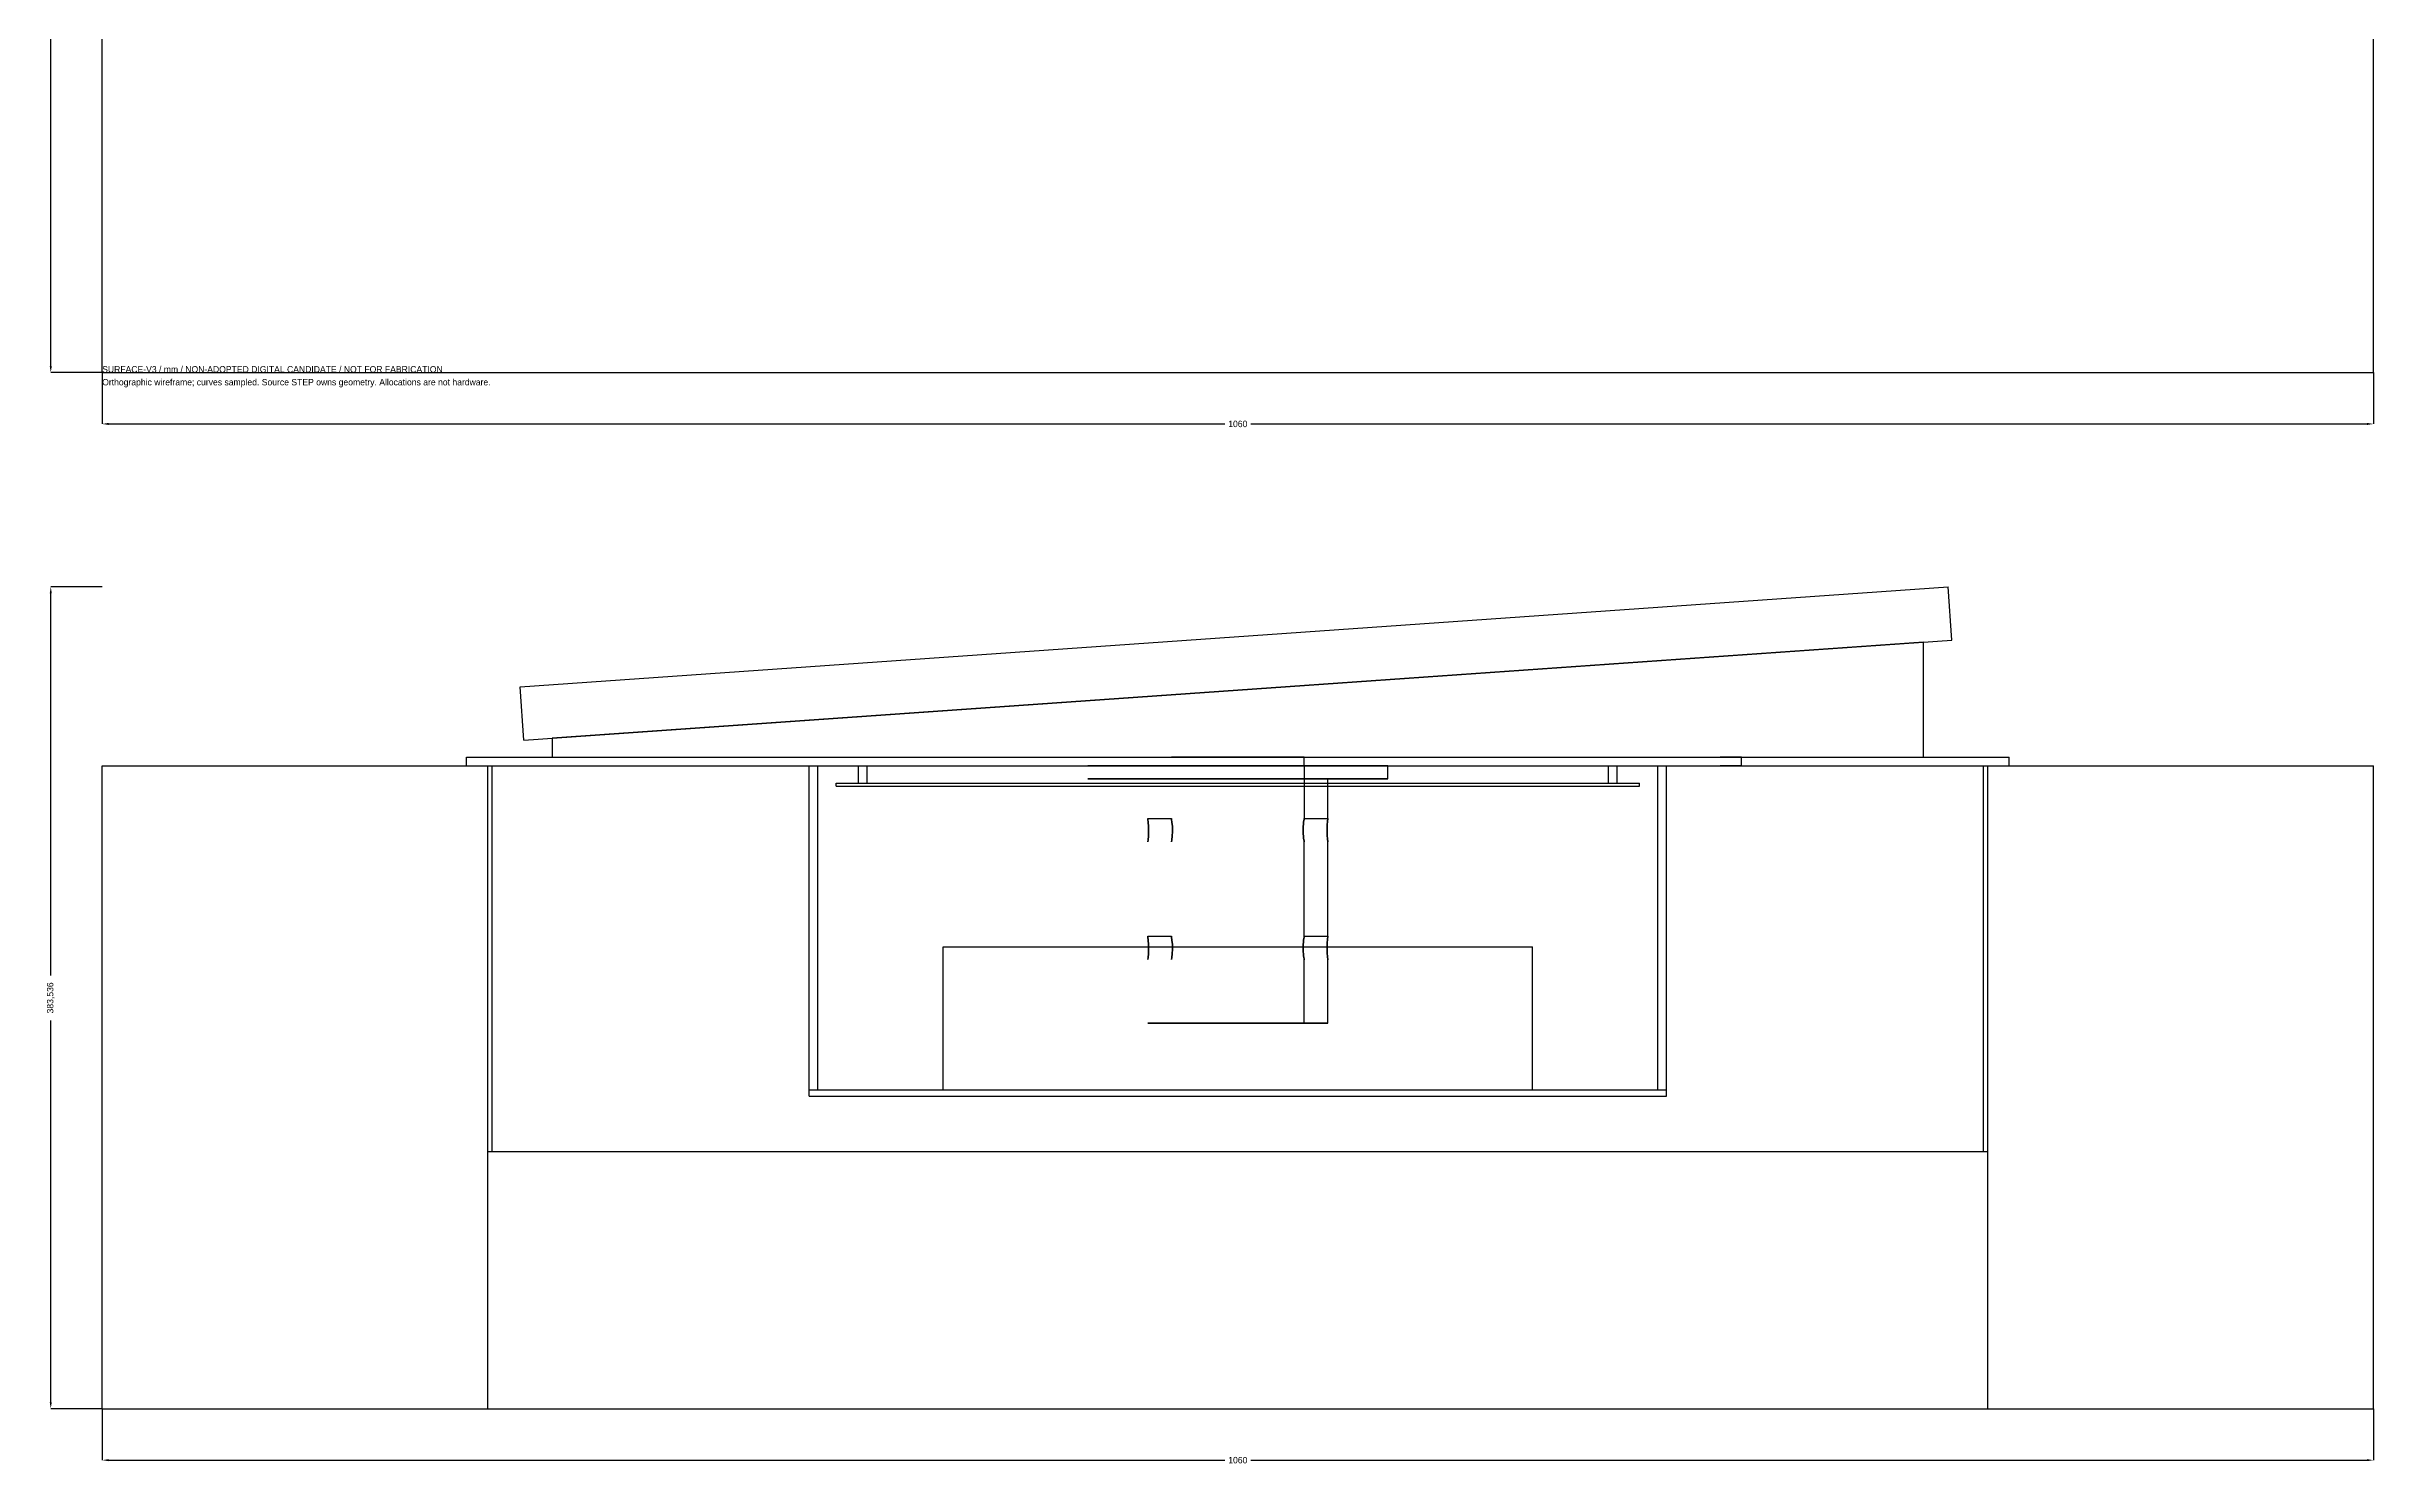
# Model space of a CAD drawing. Header units: millimetres. Extents: x -26 to 2440, y -510 to 1280.
# Drawn here: x -26 to 1060, y -510 to 152 of the extents above; entities that cross this region are included whole.
import ezdxf

# ---------------------------------------------------------------- set-up
doc = ezdxf.new("R2010")
doc.units = ezdxf.units.MM
for name, color, linetype in [('DIMENSIONS', 7, 'Continuous'), ('NOTES', 7, 'Continuous'), ('XY', 7, 'Continuous'), ('XZ', 7, 'Continuous')]:
    doc.layers.add(name, color=color, linetype=linetype)
doc.dimstyles.get("Standard").update_dxf_attribs({"dimtxt": 2.5, "dimasz": 2.5, "dimexe": 1.25, "dimexo": 0.625, "dimtad": 1, "dimcen": 2.5, "dimazin": 3, "dimtfac": 1, "dimtmove": 0, "dimatfit": 3})

# ---------------------------------------------------------------- blocks, each defined once
blk = doc.blocks.new('_CLOSEDFILLED')
at = {"color": 0, "linetype": 'BYBLOCK'}
blk.add_solid([(-1, 0.16), (0, 0), (-1, -0.16)], dxfattribs=at)
blk = doc.blocks.new('*D1')
for p, q in [((0, 0), (0, -24)), ((1060, 0), (1060, -24)), ((3, -24), (524, -24)), ((536, -24), (1057, -24))]:
    blk.add_line(p, q)
at = {"layer": 'Defpoints'}
for p in [(0, 0), (1060, 0), (0, -24)]:
    blk.add_point(p, dxfattribs=at)
at = {"layer": 'DIMENSIONS', "xscale": 3, "yscale": 3, "rotation": 180}
blk.add_blockref('_CLOSEDFILLED', (0, -24), dxfattribs=at)
at = {"layer": 'DIMENSIONS', "xscale": 3, "yscale": 3}
blk.add_blockref('_CLOSEDFILLED', (1060, -24), dxfattribs=at)
at = {"layer": 'DIMENSIONS', "insert": (530, -24), "char_height": 3, "attachment_point": 5}
blk.add_mtext('1060', dxfattribs=at)
blk = doc.blocks.new('*D2')
for p, q in [((0, 1280), (-24, 1280)), ((-24, 646), (-24, 1277)), ((-24, 3), (-24, 634)), ((0, 0), (-24, 0))]:
    blk.add_line(p, q)
at = {"layer": 'Defpoints'}
for p in [(0, 1280), (-24, 0), (0, 0)]:
    blk.add_point(p, dxfattribs=at)
at = {"layer": 'DIMENSIONS', "xscale": 3, "yscale": 3}
for p, rotation in [((-24, 1280), 90), ((-24, 0), 270)]:
    blk.add_blockref('_CLOSEDFILLED', p, dxfattribs=dict(at, rotation=rotation))
at = {"layer": 'DIMENSIONS', "insert": (-24, 640), "char_height": 3, "attachment_point": 5, "rotation": 90}
blk.add_mtext('1280', dxfattribs=at)
blk = doc.blocks.new('*D3')
for p, q in [((0, -483.5), (0, -507.5)), ((1060, -483.5), (1060, -507.5)), ((3, -507.5), (524, -507.5)), ((536, -507.5), (1057, -507.5))]:
    blk.add_line(p, q)
at = {"layer": 'Defpoints'}
for p in [(0, -483.5), (1060, -483.5), (0, -507.5)]:
    blk.add_point(p, dxfattribs=at)
at = {"layer": 'DIMENSIONS', "xscale": 3, "yscale": 3, "rotation": 180}
blk.add_blockref('_CLOSEDFILLED', (0, -507.5), dxfattribs=at)
at = {"layer": 'DIMENSIONS', "xscale": 3, "yscale": 3}
blk.add_blockref('_CLOSEDFILLED', (1060, -507.5), dxfattribs=at)
at = {"layer": 'DIMENSIONS', "insert": (530, -507.5), "char_height": 3, "attachment_point": 5}
blk.add_mtext('1060', dxfattribs=at)
blk = doc.blocks.new('*D4')
for p, q in [((0, -100), (-24, -100)), ((-24, -281.3), (-24, -103)), ((-24, -480.5), (-24, -302.3)), ((0, -483.5), (-24, -483.5))]:
    blk.add_line(p, q)
at = {"layer": 'Defpoints'}
for p in [(0, -100), (-24, -483.5), (0, -483.5)]:
    blk.add_point(p, dxfattribs=at)
at = {"layer": 'DIMENSIONS', "xscale": 3, "yscale": 3}
for p, rotation in [((-24, -100), 90), ((-24, -483.5), 270)]:
    blk.add_blockref('_CLOSEDFILLED', p, dxfattribs=dict(at, rotation=rotation))
at = {"layer": 'DIMENSIONS', "insert": (-24, -291.8), "char_height": 3, "attachment_point": 5, "rotation": 90}
blk.add_mtext('383,536', dxfattribs=at)

msp = doc.modelspace()

# ---------------------------------------------------------------- linework, layer by layer
at = {"layer": 'XY'}
for points in [[(0, 0), (0, 1280)], [(0, 0), (0, 1280)], [(1060, 0), (1060, 1280)], [(1060, 0), (1060, 1280)], [(0, 0), (1060, 0)], [(0, 0), (1060, 0)]]:
    msp.add_lwpolyline(points, dxfattribs=at)
at = {"layer": 'XZ'}
for points in [[(195.0697, -146.5973), (861.4425, -100)], [(195.0697, -146.5973), (861.4425, -100)], [(195.0697, -146.5973), (861.4425, -100)], [(195.0697, -146.5973), (861.4425, -100)], [(863.1864, -124.9391), (861.4425, -100)], [(863.1864, -124.9391), (861.4425, -100)], [(863.1864, -124.9391), (861.4425, -100)], [(863.1864, -124.9391), (861.4425, -100)], [(196.8136, -171.5364), (863.1864, -124.9391)], [(196.8136, -171.5364), (863.1864, -124.9391)], [(196.8136, -171.5364), (863.1864, -124.9391)], [(196.8136, -171.5364), (863.1864, -124.9391)], [(850, -125.8612), (210, -170.6143)], [(850, -125.8612), (210, -170.6143)], [(850, -125.8612), (210, -170.6143)], [(850, -125.8612), (210, -170.6143)], [(850, -125.8612), (210, -170.6143)], [(850, -125.8612), (210, -170.6143)], [(850, -125.8612), (210, -170.6143)], [(850, -125.8612), (210, -170.6143)], [(850, -179.5364), (850, -125.8612)], [(850, -179.5364), (850, -125.8612)], [(850, -179.5364), (850, -125.8612)], [(850, -179.5364), (850, -125.8612)], [(850, -179.5364), (850, -125.8612)], [(850, -179.5364), (850, -125.8612)], [(850, -179.5364), (850, -125.8612)], [(850, -179.5364), (850, -125.8612)], [(196.8136, -171.5364), (195.0697, -146.5973)], [(196.8136, -171.5364), (195.0697, -146.5973)], [(196.8136, -171.5364), (195.0697, -146.5973)], [(196.8136, -171.5364), (195.0697, -146.5973)], [(210, -170.6143), (210, -179.5364)], [(210, -170.6143), (210, -179.5364)], [(210, -170.6143), (210, -179.5364)], [(210, -170.6143), (210, -179.5364)], [(210, -170.6143), (210, -179.5364)], [(210, -170.6143), (210, -179.5364)], [(210, -170.6143), (210, -179.5364)], [(210, -170.6143), (210, -179.5364)], [(0, -483.5364), (0, -183.5364)], [(0, -483.5364), (0, -183.5364)], [(0, -183.5364), (1060, -183.5364)], [(0, -183.5364), (1060, -183.5364)], [(170, -183.5364), (170, -179.5364)], [(170, -183.5364), (170, -179.5364)], [(170, -179.5364), (890, -179.5364)], [(170, -179.5364), (890, -179.5364)], [(170, -183.5364), (890, -183.5364)], [(170, -183.5364), (890, -183.5364)], [(180, -363.5364), (180, -183.5364)], [(180, -363.5364), (180, -183.5364)], [(180, -183.5364), (880, -183.5364)], [(180, -183.5364), (880, -183.5364)], [(180, -183.5364), (880, -183.5364)], [(180, -183.5364), (880, -183.5364)], [(180, -483.5364), (180, -183.5364)], [(180, -483.5364), (180, -183.5364)], [(182, -183.5364), (878, -183.5364)], [(182, -183.5364), (878, -183.5364)], [(182, -363.5364), (182, -183.5364)], [(182, -363.5364), (182, -183.5364)], [(210, -179.5364), (850, -179.5364)], [(210, -179.5364), (850, -179.5364)], [(210, -179.5364), (850, -179.5364)], [(210, -179.5364), (850, -179.5364)], [(210, -179.5364), (850, -179.5364)], [(210, -179.5364), (850, -179.5364)], [(210, -179.5364), (850, -179.5364)], [(210, -179.5364), (850, -179.5364)], [(330, -334.6364), (330, -183.5364)], [(330, -334.6364), (330, -183.5364)], [(330, -183.5364), (334, -183.5364)], [(330, -183.5364), (334, -183.5364)], [(334, -334.6364), (334, -183.5364)], [(334, -334.6364), (334, -183.5364)], [(353, -191.5364), (353, -183.5364)], [(353, -191.5364), (353, -183.5364)], [(353, -183.5364), (357, -183.5364)], [(353, -183.5364), (357, -183.5364)], [(357, -191.5364), (357, -183.5364)], [(357, -191.5364), (357, -183.5364)], [(600, -183.5364), (599.8858, -183.5364), (599.5437, -183.5364), (598.9748, -183.5364), (598.1808, -183.5364), (597.1645, -183.5364), (595.9291, -183.5364), (594.4787, -183.5364), (592.8179, -183.5364), (590.9522, -183.5364), (588.8877, -183.5364), (586.6312, -183.5364), (584.1899, -183.5364), (581.5719, -183.5364), (578.7856, -183.5364), (575.8403, -183.5364), (572.7454, -183.5364), (569.511, -183.5364), (566.1478, -183.5364), (562.6667, -183.5364), (559.0791, -183.5364), (555.3965, -183.5364), (551.6312, -183.5364), (547.7953, -183.5364), (543.9013, -183.5364), (539.962, -183.5364), (535.9903, -183.5364), (531.9989, -183.5364), (528.0011, -183.5364), (524.0097, -183.5364), (520.038, -183.5364), (516.0987, -183.5364), (512.2047, -183.5364), (508.3688, -183.5364), (504.6035, -183.5364), (500.9209, -183.5364), (497.3333, -183.5364), (493.8522, -183.5364), (490.489, -183.5364), (487.2546, -183.5364), (484.1597, -183.5364), (481.2144, -183.5364), (478.4281, -183.5364), (475.8101, -183.5364), (473.3688, -183.5364), (471.1123, -183.5364), (469.0478, -183.5364), (467.1821, -183.5364), (465.5213, -183.5364), (464.0709, -183.5364), (462.8355, -183.5364), (461.8192, -183.5364), (461.0252, -183.5364), (460.4563, -183.5364), (460.1142, -183.5364), (460, -183.5364), (460.1142, -183.5364), (460.4563, -183.5364), (461.0252, -183.5364), (461.8192, -183.5364), (462.8355, -183.5364), (464.0709, -183.5364), (465.5213, -183.5364), (467.1821, -183.5364), (469.0478, -183.5364), (471.1123, -183.5364), (473.3688, -183.5364), (475.8101, -183.5364), (478.4281, -183.5364), (481.2144, -183.5364), (484.1597, -183.5364), (487.2546, -183.5364), (490.489, -183.5364), (493.8522, -183.5364), (497.3333, -183.5364), (500.9209, -183.5364), (504.6035, -183.5364), (508.3688, -183.5364), (512.2047, -183.5364), (516.0987, -183.5364), (520.038, -183.5364), (524.0097, -183.5364), (528.0011, -183.5364), (531.9989, -183.5364), (535.9903, -183.5364), (539.962, -183.5364), (543.9013, -183.5364), (547.7953, -183.5364), (551.6312, -183.5364), (555.3965, -183.5364), (559.0791, -183.5364), (562.6667, -183.5364), (566.1478, -183.5364), (569.511, -183.5364), (572.7454, -183.5364), (575.8403, -183.5364), (578.7856, -183.5364), (581.5719, -183.5364), (584.1899, -183.5364), (586.6312, -183.5364), (588.8877, -183.5364), (590.9522, -183.5364), (592.8179, -183.5364), (594.4787, -183.5364), (595.9291, -183.5364), (597.1645, -183.5364), (598.1808, -183.5364), (598.9748, -183.5364), (599.5437, -183.5364), (599.8858, -183.5364), (600, -183.5364)], [(561, -179.5364), (560.7455, -179.5364), (559.9861, -179.5364), (558.7344, -179.5364), (557.0109, -179.5364), (554.8438, -179.5364), (552.2688, -179.5364), (549.3282, -179.5364), (546.0702, -179.5364), (542.5483, -179.5364), (538.8204, -179.5364), (534.9476, -179.5364), (530.9936, -179.5364), (527.0233, -179.5364), (523.1019, -179.5364), (519.2937, -179.5364), (515.6613, -179.5364), (512.2644, -179.5364), (509.1587, -179.5364), (506.3952, -179.5364), (504.0193, -179.5364), (502.07, -179.5364), (500.5793, -179.5364), (499.5717, -179.5364), (499.0637, -179.5364), (499.0637, -179.5364), (499.5717, -179.5364), (500.5793, -179.5364), (502.07, -179.5364), (504.0193, -179.5364), (506.3952, -179.5364), (509.1587, -179.5364), (512.2644, -179.5364), (515.6613, -179.5364), (519.2937, -179.5364), (523.1019, -179.5364), (527.0233, -179.5364), (530.9936, -179.5364), (534.9476, -179.5364), (538.8204, -179.5364), (542.5483, -179.5364), (546.0702, -179.5364), (549.3282, -179.5364), (552.2688, -179.5364), (554.8438, -179.5364), (557.0109, -179.5364), (558.7344, -179.5364), (559.9861, -179.5364), (560.7455, -179.5364), (561, -179.5364)], [(561, -183.5364), (560.7455, -183.5364), (559.9861, -183.5364), (558.7344, -183.5364), (557.0109, -183.5364), (554.8438, -183.5364), (552.2688, -183.5364), (549.3282, -183.5364), (546.0702, -183.5364), (542.5483, -183.5364), (538.8204, -183.5364), (534.9476, -183.5364), (530.9936, -183.5364), (527.0233, -183.5364), (523.1019, -183.5364), (519.2937, -183.5364), (515.6613, -183.5364), (512.2644, -183.5364), (509.1587, -183.5364), (506.3952, -183.5364), (504.0193, -183.5364), (502.07, -183.5364), (500.5793, -183.5364), (499.5717, -183.5364), (499.0637, -183.5364), (499.0637, -183.5364), (499.5717, -183.5364), (500.5793, -183.5364), (502.07, -183.5364), (504.0193, -183.5364), (506.3952, -183.5364), (509.1587, -183.5364), (512.2644, -183.5364), (515.6613, -183.5364), (519.2937, -183.5364), (523.1019, -183.5364), (527.0233, -183.5364), (530.9936, -183.5364), (534.9476, -183.5364), (538.8204, -183.5364), (542.5483, -183.5364), (546.0702, -183.5364), (549.3282, -183.5364), (552.2688, -183.5364), (554.8438, -183.5364), (557.0109, -183.5364), (558.7344, -183.5364), (559.9861, -183.5364), (560.7455, -183.5364), (561, -183.5364)], [(561, -183.5364), (560.7455, -183.5364), (559.9861, -183.5364), (558.7344, -183.5364), (557.0109, -183.5364), (554.8438, -183.5364), (552.2688, -183.5364), (549.3282, -183.5364), (546.0702, -183.5364), (542.5483, -183.5364), (538.8204, -183.5364), (534.9476, -183.5364), (530.9936, -183.5364), (527.0233, -183.5364), (523.1019, -183.5364), (519.2937, -183.5364), (515.6613, -183.5364), (512.2644, -183.5364), (509.1587, -183.5364), (506.3952, -183.5364), (504.0193, -183.5364), (502.07, -183.5364), (500.5793, -183.5364), (499.5717, -183.5364), (499.0637, -183.5364), (499.0637, -183.5364), (499.5717, -183.5364), (500.5793, -183.5364), (502.07, -183.5364), (504.0193, -183.5364), (506.3952, -183.5364), (509.1587, -183.5364), (512.2644, -183.5364), (515.6613, -183.5364), (519.2937, -183.5364), (523.1019, -183.5364), (527.0233, -183.5364), (530.9936, -183.5364), (534.9476, -183.5364), (538.8204, -183.5364), (542.5483, -183.5364), (546.0702, -183.5364), (549.3282, -183.5364), (552.2688, -183.5364), (554.8438, -183.5364), (557.0109, -183.5364), (558.7344, -183.5364), (559.9861, -183.5364), (560.7455, -183.5364), (561, -183.5364)], [(561, -183.5364), (561, -179.5364)], [(561, -183.5364), (561, -208.0364)], [(600, -189.5364), (600, -183.5364)], [(703, -191.5364), (703, -183.5364)], [(703, -191.5364), (703, -183.5364)], [(703, -183.5364), (707, -183.5364)], [(703, -183.5364), (707, -183.5364)], [(707, -191.5364), (707, -183.5364)], [(707, -191.5364), (707, -183.5364)], [(726, -183.5364), (730, -183.5364)], [(726, -334.6364), (726, -183.5364)], [(726, -334.6364), (726, -183.5364)], [(726, -183.5364), (730, -183.5364)], [(730, -334.6364), (730, -183.5364)], [(730, -334.6364), (730, -183.5364)], [(765, -179.5364), (764.5677, -179.5364), (763.3457, -179.5364), (761.5451, -179.5364), (759.4774, -179.5364), (757.5, -179.5364), (755.9549, -179.5364), (755.1093, -179.5364), (755.1093, -179.5364), (755.9549, -179.5364), (757.5, -179.5364), (759.4774, -179.5364), (761.5451, -179.5364), (763.3457, -179.5364), (764.5677, -179.5364), (765, -179.5364)], [(765, -179.5364), (764.5677, -179.5364), (763.3457, -179.5364), (761.5451, -179.5364), (759.4774, -179.5364), (757.5, -179.5364), (755.9549, -179.5364), (755.1093, -179.5364), (755.1093, -179.5364), (755.9549, -179.5364), (757.5, -179.5364), (759.4774, -179.5364), (761.5451, -179.5364), (763.3457, -179.5364), (764.5677, -179.5364), (765, -179.5364)], [(765, -183.5364), (764.5677, -183.5364), (763.3457, -183.5364), (761.5451, -183.5364), (759.4774, -183.5364), (757.5, -183.5364), (755.9549, -183.5364), (755.1093, -183.5364), (755.1093, -183.5364), (755.9549, -183.5364), (757.5, -183.5364), (759.4774, -183.5364), (761.5451, -183.5364), (763.3457, -183.5364), (764.5677, -183.5364), (765, -183.5364)], [(765, -183.5364), (764.5677, -183.5364), (763.3457, -183.5364), (761.5451, -183.5364), (759.4774, -183.5364), (757.5, -183.5364), (755.9549, -183.5364), (755.1093, -183.5364), (755.1093, -183.5364), (755.9549, -183.5364), (757.5, -183.5364), (759.4774, -183.5364), (761.5451, -183.5364), (763.3457, -183.5364), (764.5677, -183.5364), (765, -183.5364)], [(765, -183.5364), (765, -179.5364)], [(765, -183.5364), (765, -179.5364)], [(878, -363.5364), (878, -183.5364)], [(878, -363.5364), (878, -183.5364)], [(880, -363.5364), (880, -183.5364)], [(880, -363.5364), (880, -183.5364)], [(880, -483.5364), (880, -183.5364)], [(880, -483.5364), (880, -183.5364)], [(890, -183.5364), (890, -179.5364)], [(890, -183.5364), (890, -179.5364)], [(1060, -483.5364), (1060, -183.5364)], [(1060, -483.5364), (1060, -183.5364)], [(342.5, -193.0364), (342.5, -191.5364)], [(342.5, -193.0364), (342.5, -191.5364)], [(342.5, -191.5364), (717.5, -191.5364)], [(342.5, -191.5364), (717.5, -191.5364)], [(342.5, -193.0364), (717.5, -193.0364)], [(342.5, -193.0364), (717.5, -193.0364)], [(353, -191.5364), (357, -191.5364)], [(353, -191.5364), (357, -191.5364)], [(600, -189.5364), (599.8858, -189.5364), (599.5437, -189.5364), (598.9748, -189.5364), (598.1808, -189.5364), (597.1645, -189.5364), (595.9291, -189.5364), (594.4787, -189.5364), (592.8179, -189.5364), (590.9522, -189.5364), (588.8877, -189.5364), (586.6312, -189.5364), (584.1899, -189.5364), (581.5719, -189.5364), (578.7856, -189.5364), (575.8403, -189.5364), (572.7454, -189.5364), (569.511, -189.5364), (566.1478, -189.5364), (562.6667, -189.5364), (559.0791, -189.5364), (555.3965, -189.5364), (551.6312, -189.5364), (547.7953, -189.5364), (543.9013, -189.5364), (539.962, -189.5364), (535.9903, -189.5364), (531.9989, -189.5364), (528.0011, -189.5364), (524.0097, -189.5364), (520.038, -189.5364), (516.0987, -189.5364), (512.2047, -189.5364), (508.3688, -189.5364), (504.6035, -189.5364), (500.9209, -189.5364), (497.3333, -189.5364), (493.8522, -189.5364), (490.489, -189.5364), (487.2546, -189.5364), (484.1597, -189.5364), (481.2144, -189.5364), (478.4281, -189.5364), (475.8101, -189.5364), (473.3688, -189.5364), (471.1123, -189.5364), (469.0478, -189.5364), (467.1821, -189.5364), (465.5213, -189.5364), (464.0709, -189.5364), (462.8355, -189.5364), (461.8192, -189.5364), (461.0252, -189.5364), (460.4563, -189.5364), (460.1142, -189.5364), (460, -189.5364), (460.1142, -189.5364), (460.4563, -189.5364), (461.0252, -189.5364), (461.8192, -189.5364), (462.8355, -189.5364), (464.0709, -189.5364), (465.5213, -189.5364), (467.1821, -189.5364), (469.0478, -189.5364), (471.1123, -189.5364), (473.3688, -189.5364), (475.8101, -189.5364), (478.4281, -189.5364), (481.2144, -189.5364), (484.1597, -189.5364), (487.2546, -189.5364), (490.489, -189.5364), (493.8522, -189.5364), (497.3333, -189.5364), (500.9209, -189.5364), (504.6035, -189.5364), (508.3688, -189.5364), (512.2047, -189.5364), (516.0987, -189.5364), (520.038, -189.5364), (524.0097, -189.5364), (528.0011, -189.5364), (531.9989, -189.5364), (535.9903, -189.5364), (539.962, -189.5364), (543.9013, -189.5364), (547.7953, -189.5364), (551.6312, -189.5364), (555.3965, -189.5364), (559.0791, -189.5364), (562.6667, -189.5364), (566.1478, -189.5364), (569.511, -189.5364), (572.7454, -189.5364), (575.8403, -189.5364), (578.7856, -189.5364), (581.5719, -189.5364), (584.1899, -189.5364), (586.6312, -189.5364), (588.8877, -189.5364), (590.9522, -189.5364), (592.8179, -189.5364), (594.4787, -189.5364), (595.9291, -189.5364), (597.1645, -189.5364), (598.1808, -189.5364), (598.9748, -189.5364), (599.5437, -189.5364), (599.8858, -189.5364), (600, -189.5364)], [(572, -189.5364), (571.8098, -189.5364), (571.241, -189.5364), (570.2987, -189.5364), (568.9915, -189.5364), (567.3311, -189.5364), (565.3326, -189.5364), (563.0142, -189.5364), (560.3968, -189.5364), (557.5042, -189.5364), (554.3624, -189.5364), (551, -189.5364), (547.4474, -189.5364), (543.7369, -189.5364), (539.9019, -189.5364), (535.9772, -189.5364), (531.9984, -189.5364), (528.0016, -189.5364), (524.0228, -189.5364), (520.0981, -189.5364), (516.2631, -189.5364), (512.5526, -189.5364), (509, -189.5364), (505.6376, -189.5364), (502.4958, -189.5364), (499.6032, -189.5364), (496.9858, -189.5364), (494.6674, -189.5364), (492.6689, -189.5364), (491.0085, -189.5364), (489.7013, -189.5364), (488.759, -189.5364), (488.1902, -189.5364), (488, -189.5364), (488.1902, -189.5364), (488.759, -189.5364), (489.7013, -189.5364), (491.0085, -189.5364), (492.6689, -189.5364), (494.6674, -189.5364), (496.9858, -189.5364), (499.6032, -189.5364), (502.4958, -189.5364), (505.6376, -189.5364), (509, -189.5364), (512.5526, -189.5364), (516.2631, -189.5364), (520.0981, -189.5364), (524.0228, -189.5364), (528.0016, -189.5364), (531.9984, -189.5364), (535.9772, -189.5364), (539.9019, -189.5364), (543.7369, -189.5364), (547.4474, -189.5364), (551, -189.5364), (554.3624, -189.5364), (557.5042, -189.5364), (560.3968, -189.5364), (563.0142, -189.5364), (565.3326, -189.5364), (567.3311, -189.5364), (568.9915, -189.5364), (570.2987, -189.5364), (571.241, -189.5364), (571.8098, -189.5364), (572, -189.5364)], [(572, -208.0364), (572, -189.5364)], [(703, -191.5364), (707, -191.5364)], [(703, -191.5364), (707, -191.5364)], [(717.5, -193.0364), (717.5, -191.5364)], [(717.5, -193.0364), (717.5, -191.5364)], [(488, -208.0364), (488.0597, -208.5125), (488.1993, -209.856), (488.3269, -211.8355), (488.3577, -214.1119), (488.2709, -216.2875), (488.1247, -217.9855), (488.0156, -218.916), (488.0156, -218.916), (488.1247, -217.9855), (488.2709, -216.2875), (488.3577, -214.1119), (488.3269, -211.8355), (488.1993, -209.856), (488.0597, -208.5125), (488, -208.0364)], [(488, -208.0364), (499, -208.0364)], [(499, -208.0364), (499.081, -208.513), (499.2706, -209.8558), (499.4444, -211.8344), (499.4864, -214.1124), (499.3679, -216.2884), (499.1692, -217.985), (499.0212, -218.9158), (499.0212, -218.9158), (499.1692, -217.985), (499.3679, -216.2884), (499.4864, -214.1124), (499.4444, -211.8344), (499.2706, -209.8558), (499.081, -208.513), (499, -208.0364)], [(561, -219.0364), (560.9788, -218.9158), (560.919, -218.5598), (560.8308, -217.985), (560.7294, -217.217), (560.6321, -216.2884), (560.5556, -215.2385), (560.5136, -214.1124), (560.5136, -212.9604), (560.5556, -211.8344), (560.6321, -210.7844), (560.7294, -209.8558), (560.8308, -209.0878), (560.919, -208.513), (560.9788, -208.157), (561, -208.0364)], [(561, -208.0364), (560.9788, -208.157), (560.919, -208.513), (560.8308, -209.0878), (560.7294, -209.8558), (560.6321, -210.7844), (560.5556, -211.8344), (560.5136, -212.9604), (560.5136, -214.1124), (560.5556, -215.2385), (560.6321, -216.2884), (560.7294, -217.217), (560.8308, -217.985), (560.919, -218.5598), (560.9788, -218.9158), (561, -219.0364)], [(561, -208.0364), (572, -208.0364)], [(572, -208.0364), (571.9844, -208.1568), (571.9403, -208.5125), (571.8753, -209.0874), (571.8007, -209.856), (571.7291, -210.7853), (571.6731, -211.8355), (571.6423, -212.9609), (571.6423, -214.1119), (571.6731, -215.2374), (571.7291, -216.2875), (571.8007, -217.2169), (571.8753, -217.9855), (571.9403, -218.5603), (571.9844, -218.916), (572, -219.0364)], [(572, -219.0364), (571.9844, -218.916), (571.9403, -218.5603), (571.8753, -217.9855), (571.8007, -217.2169), (571.7291, -216.2875), (571.6731, -215.2374), (571.6423, -214.1119), (571.6423, -212.9609), (571.6731, -211.8355), (571.7291, -210.7853), (571.8007, -209.856), (571.8753, -209.0874), (571.9403, -208.5125), (571.9844, -208.1568), (572, -208.0364)], [(561, -263.0364), (561, -219.0364)], [(572, -263.0364), (572, -219.0364)], [(392.5, -334.6364), (392.5, -268.0364)], [(392.5, -334.6364), (392.5, -268.0364)], [(392.5, -268.0364), (667.5, -268.0364)], [(392.5, -268.0364), (667.5, -268.0364)], [(488, -263.0364), (488.0597, -263.5125), (488.1993, -264.856), (488.3269, -266.8355), (488.3577, -269.1119), (488.2709, -271.2875), (488.1247, -272.9855), (488.0156, -273.916), (488.0156, -273.916), (488.1247, -272.9855), (488.2709, -271.2875), (488.3577, -269.1119), (488.3269, -266.8355), (488.1993, -264.856), (488.0597, -263.5125), (488, -263.0364)], [(488, -263.0364), (499, -263.0364)], [(499, -263.0364), (499.081, -263.513), (499.2706, -264.8558), (499.4444, -266.8344), (499.4864, -269.1124), (499.3679, -271.2884), (499.1692, -272.985), (499.0212, -273.9158), (499.0212, -273.9158), (499.1692, -272.985), (499.3679, -271.2884), (499.4864, -269.1124), (499.4444, -266.8344), (499.2706, -264.8558), (499.081, -263.513), (499, -263.0364)], [(561, -274.0364), (560.9788, -273.9158), (560.919, -273.5598), (560.8308, -272.985), (560.7294, -272.217), (560.6321, -271.2884), (560.5556, -270.2385), (560.5136, -269.1124), (560.5136, -267.9604), (560.5556, -266.8344), (560.6321, -265.7844), (560.7294, -264.8558), (560.8308, -264.0878), (560.919, -263.513), (560.9788, -263.157), (561, -263.0364)], [(561, -263.0364), (560.9788, -263.157), (560.919, -263.513), (560.8308, -264.0878), (560.7294, -264.8558), (560.6321, -265.7844), (560.5556, -266.8344), (560.5136, -267.9604), (560.5136, -269.1124), (560.5556, -270.2385), (560.6321, -271.2884), (560.7294, -272.217), (560.8308, -272.985), (560.919, -273.5598), (560.9788, -273.9158), (561, -274.0364)], [(561, -263.0364), (572, -263.0364)], [(572, -263.0364), (571.9844, -263.1568), (571.9403, -263.5125), (571.8753, -264.0874), (571.8007, -264.856), (571.7291, -265.7853), (571.6731, -266.8355), (571.6423, -267.9609), (571.6423, -269.1119), (571.6731, -270.2374), (571.7291, -271.2875), (571.8007, -272.2169), (571.8753, -272.9855), (571.9403, -273.5603), (571.9844, -273.916), (572, -274.0364)], [(572, -274.0364), (571.9844, -273.916), (571.9403, -273.5603), (571.8753, -272.9855), (571.8007, -272.2169), (571.7291, -271.2875), (571.6731, -270.2374), (571.6423, -269.1119), (571.6423, -267.9609), (571.6731, -266.8355), (571.7291, -265.7853), (571.8007, -264.856), (571.8753, -264.0874), (571.9403, -263.5125), (571.9844, -263.1568), (572, -263.0364)], [(667.5, -334.6364), (667.5, -268.0364)], [(667.5, -334.6364), (667.5, -268.0364)], [(561, -303.5364), (561, -274.0364)], [(572, -303.5364), (572, -274.0364)], [(572, -303.5364), (571.8098, -303.5364), (571.241, -303.5364), (570.2987, -303.5364), (568.9915, -303.5364), (567.3311, -303.5364), (565.3326, -303.5364), (563.0142, -303.5364), (560.3968, -303.5364), (557.5042, -303.5364), (554.3624, -303.5364), (551, -303.5364), (547.4474, -303.5364), (543.7369, -303.5364), (539.9019, -303.5364), (535.9772, -303.5364), (531.9984, -303.5364), (528.0016, -303.5364), (524.0228, -303.5364), (520.0981, -303.5364), (516.2631, -303.5364), (512.5526, -303.5364), (509, -303.5364), (505.6376, -303.5364), (502.4958, -303.5364), (499.6032, -303.5364), (496.9858, -303.5364), (494.6674, -303.5364), (492.6689, -303.5364), (491.0085, -303.5364), (489.7013, -303.5364), (488.759, -303.5364), (488.1902, -303.5364), (488, -303.5364), (488.1902, -303.5364), (488.759, -303.5364), (489.7013, -303.5364), (491.0085, -303.5364), (492.6689, -303.5364), (494.6674, -303.5364), (496.9858, -303.5364), (499.6032, -303.5364), (502.4958, -303.5364), (505.6376, -303.5364), (509, -303.5364), (512.5526, -303.5364), (516.2631, -303.5364), (520.0981, -303.5364), (524.0228, -303.5364), (528.0016, -303.5364), (531.9984, -303.5364), (535.9772, -303.5364), (539.9019, -303.5364), (543.7369, -303.5364), (547.4474, -303.5364), (551, -303.5364), (554.3624, -303.5364), (557.5042, -303.5364), (560.3968, -303.5364), (563.0142, -303.5364), (565.3326, -303.5364), (567.3311, -303.5364), (568.9915, -303.5364), (570.2987, -303.5364), (571.241, -303.5364), (571.8098, -303.5364), (572, -303.5364)], [(561, -303.5364), (560.7455, -303.5364), (559.9861, -303.5364), (558.7344, -303.5364), (557.0109, -303.5364), (554.8438, -303.5364), (552.2688, -303.5364), (549.3282, -303.5364), (546.0702, -303.5364), (542.5483, -303.5364), (538.8204, -303.5364), (534.9476, -303.5364), (530.9936, -303.5364), (527.0233, -303.5364), (523.1019, -303.5364), (519.2937, -303.5364), (515.6613, -303.5364), (512.2644, -303.5364), (509.1587, -303.5364), (506.3952, -303.5364), (504.0193, -303.5364), (502.07, -303.5364), (500.5793, -303.5364), (499.5717, -303.5364), (499.0637, -303.5364), (499.0637, -303.5364), (499.5717, -303.5364), (500.5793, -303.5364), (502.07, -303.5364), (504.0193, -303.5364), (506.3952, -303.5364), (509.1587, -303.5364), (512.2644, -303.5364), (515.6613, -303.5364), (519.2937, -303.5364), (523.1019, -303.5364), (527.0233, -303.5364), (530.9936, -303.5364), (534.9476, -303.5364), (538.8204, -303.5364), (542.5483, -303.5364), (546.0702, -303.5364), (549.3282, -303.5364), (552.2688, -303.5364), (554.8438, -303.5364), (557.0109, -303.5364), (558.7344, -303.5364), (559.9861, -303.5364), (560.7455, -303.5364), (561, -303.5364)], [(330, -337.6364), (330, -334.6364)], [(330, -337.6364), (330, -334.6364)], [(330, -334.6364), (730, -334.6364)], [(330, -334.6364), (334, -334.6364)], [(330, -334.6364), (334, -334.6364)], [(330, -334.6364), (730, -334.6364)], [(392.5, -334.6364), (667.5, -334.6364)], [(392.5, -334.6364), (667.5, -334.6364)], [(726, -334.6364), (730, -334.6364)], [(726, -334.6364), (730, -334.6364)], [(730, -337.6364), (730, -334.6364)], [(730, -337.6364), (730, -334.6364)], [(330, -337.6364), (730, -337.6364)], [(330, -337.6364), (730, -337.6364)], [(180, -363.5364), (880, -363.5364)], [(180, -363.5364), (880, -363.5364)], [(182, -363.5364), (878, -363.5364)], [(182, -363.5364), (878, -363.5364)], [(0, -483.5364), (1060, -483.5364)], [(0, -483.5364), (1060, -483.5364)], [(180, -483.5364), (880, -483.5364)], [(180, -483.5364), (880, -483.5364)]]:
    msp.add_lwpolyline(points, dxfattribs=at)

# ---------------------------------------------------------------- texts
at = {"layer": 'NOTES'}
for s, p in [('SURFACE-V3 / mm / NON-ADOPTED DIGITAL CANDIDATE / NOT FOR FABRICATION', (0, 0)), ('Orthographic wireframe; curves sampled. Source STEP owns geometry. Allocations are not hardware.', (0, -6))]:
    msp.add_text(s, height=3, dxfattribs=at).set_placement(p)

# ---------------------------------------------------------------- dimensions: what is measured, and where the dimension line sits
at = {"layer": 'DIMENSIONS'}
for base, p1, p2, picture, middle in [((-24, 0), (0, 0), (0, 1280), '*D2', (-24, 640)), ((-24, -483.5364), (0, -483.5364), (0, -100), '*D4', (-24, -291.7682))]:
    dim = msp.add_linear_dim(base=base, p1=p1, p2=p2, angle=90, dimstyle='Standard', override={"dimtxt": 3, "dimasz": 3, "dimdec": 3}, dxfattribs=at)
    dim.commit()
    dim.dimension.update_dxf_attribs({"geometry": picture, "text_midpoint": middle})
for base, p1, p2, picture, middle in [((0, -24), (0, 0), (1060, 0), '*D1', (530, -24)), ((0, -507.5364), (0, -483.5364), (1060, -483.5364), '*D3', (530, -507.5364))]:
    dim = msp.add_linear_dim(base=base, p1=p1, p2=p2, dimstyle='Standard', override={"dimtxt": 3, "dimasz": 3, "dimdec": 3}, dxfattribs=at)
    dim.commit()
    dim.dimension.update_dxf_attribs({"geometry": picture, "text_midpoint": middle})

doc.saveas('drawing.dxf')
